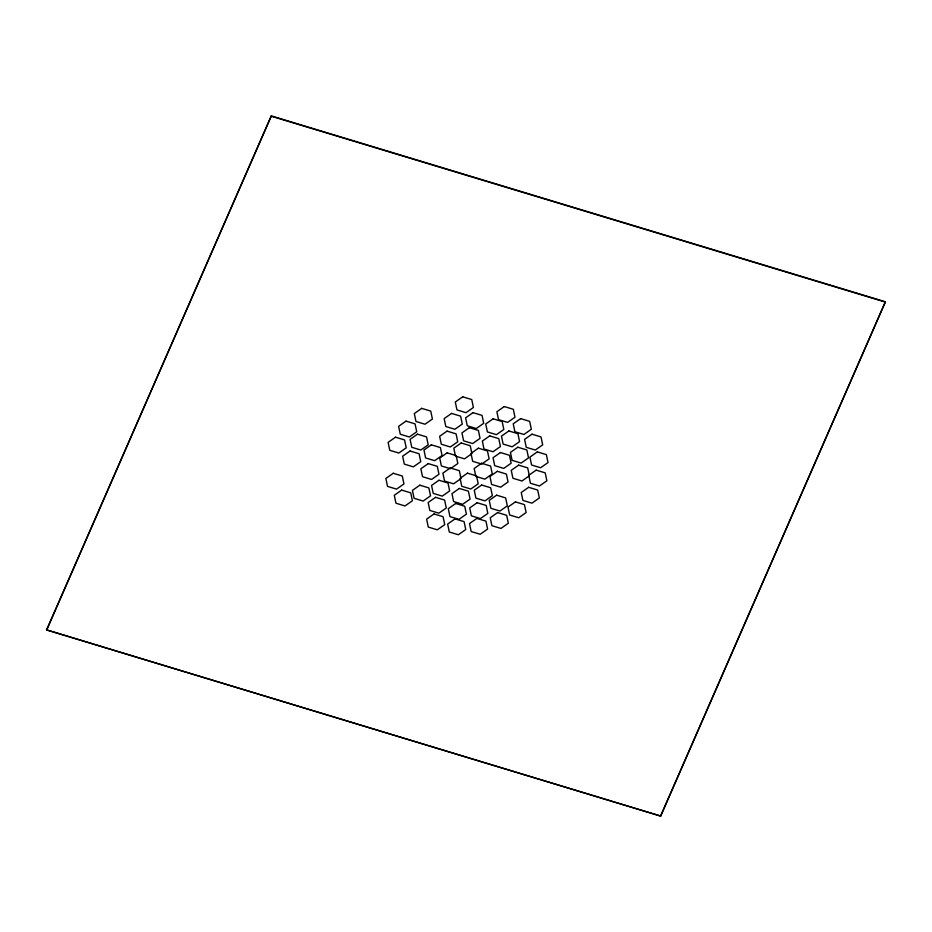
<?xml version="1.0" encoding="UTF-8"?>
<svg xmlns="http://www.w3.org/2000/svg" width="932" height="932" viewBox="0 0 932 932"><rect width="100%" height="100%" fill="white"/><g stroke="black" fill="none" stroke-linecap="round" stroke-linejoin="round"><path stroke-width="1.4" d="M46.6 629.904L271.305 115.918L885.4 301.793L660.695 816.082L46.6 629.904L660.695 816.082M46.6 630.207L271.305 115.918M660.695 815.78L885.4 301.793M271.305 116.22L885.4 302.096M421.695 408.356L414.309 413.552L415.963 421.474L425.004 424.223L432.401 419.027L430.747 411.105L421.695 408.356M406.014 421.136L398.616 426.32L400.282 434.254L409.323 436.992L416.721 431.796L415.066 423.874L406.014 421.136M395.517 437.19L388.12 442.374L389.774 450.307L398.826 453.045L406.224 447.849L404.558 439.927L395.517 437.19M462.703 396.811L455.305 402.007L456.96 409.929L466.012 412.666L473.409 407.482L471.743 399.548L462.703 396.811M417.489 434.161L410.092 439.356L411.758 447.278L420.798 450.028L428.196 444.832L426.541 436.91L417.489 434.161M451.566 413.412L444.168 418.596L445.822 426.53L454.874 429.268L462.272 424.083L460.606 416.15L451.566 413.412M410.045 451.006L402.647 456.202L404.302 464.124L413.354 466.862L420.751 461.678L419.085 453.744L410.045 451.006M473.002 412.655L465.604 417.851L467.27 425.773L476.31 428.51L483.708 423.326L482.054 415.392L473.002 412.655M447.034 431.12L439.648 436.304L441.302 444.238L450.354 446.976L457.74 441.78L456.086 433.858L447.034 431.12M431.353 444.832L423.955 450.016L425.609 457.95L434.662 460.688L442.048 455.492L440.393 447.57L431.353 444.832M393.246 473.27L385.86 478.454L387.514 486.387L396.566 489.125L403.952 483.929L402.298 476.007L393.246 473.27M469.332 427.706L461.946 432.891L463.6 440.824L472.652 443.562L480.038 438.366L478.384 430.444L469.332 427.706M504.27 406.55L496.884 411.746L498.538 419.668L507.591 422.406L514.977 417.221L513.322 409.288L504.27 406.55M428.266 463.6L420.868 468.784L422.522 476.718L431.574 479.456L438.972 474.26L437.306 466.338L428.266 463.6M493.121 418.817L485.723 424.002L487.389 431.935L496.43 434.673L503.828 429.489L502.173 421.555L493.121 418.817M447.127 452.859L439.741 458.055L441.395 465.977L450.447 468.714L457.833 463.53L456.179 455.597L447.127 452.859M461.189 442.991L453.802 448.175L455.457 456.109L464.509 458.847L471.895 453.663L470.241 445.729L461.189 442.991M401.692 490.092L394.294 495.276L395.949 503.21L405.001 505.948L412.398 500.764L410.732 492.83L401.692 490.092M489.731 435.885L482.333 441.081L483.988 449.003L493.04 451.74L500.437 446.556L498.783 438.623L489.731 435.885M419.831 485.188L412.433 490.383L414.088 498.305L423.14 501.043L430.526 495.859L428.871 487.925L419.831 485.188M450.284 467.946L442.886 473.13L444.552 481.063L453.593 483.801L460.99 478.605L459.336 470.683L450.284 467.946M478.407 448.199L471.01 453.395L472.664 461.317L481.716 464.054L489.114 458.87L487.448 450.937L478.407 448.199M520.627 418.619L513.229 423.815L514.895 431.737L523.935 434.475L531.333 429.291L529.679 421.357L520.627 418.619M508.86 430.957L501.474 436.141L503.129 444.075L512.169 446.812L519.567 441.617L517.912 433.695L508.86 430.957M438.96 480.26L431.563 485.444L433.217 493.377L442.269 496.115L449.667 490.919L448.012 482.997L438.96 480.26M467.491 473.153L460.105 478.337L461.759 486.271L470.811 489.009L478.198 483.825L476.543 475.891L467.491 473.153M481.553 463.286L474.167 468.47L475.821 476.403L484.873 479.141L492.259 473.945L490.605 466.023L481.553 463.286M435.57 497.327L428.172 502.511L429.827 510.445L438.879 513.183L446.277 507.998L444.611 500.065L435.57 497.327M500.426 452.544L493.028 457.74L494.694 465.662L503.734 468.4L511.132 463.216L509.478 455.282L500.426 452.544M531.974 434.195L524.576 439.391L526.242 447.313L535.283 450.051L542.68 444.867L541.026 436.933L531.974 434.195M517.819 447.22L510.433 452.404L512.087 460.338L521.139 463.076L528.526 457.892L526.871 449.958L517.819 447.22M459.348 488.438L451.962 493.634L453.616 501.556L462.668 504.294L470.054 499.109L468.4 491.176L459.348 488.438M434.021 513.963L426.623 519.147L428.289 527.081L437.329 529.819L444.727 524.623L443.073 516.701L434.021 513.963M497.339 471.312L489.952 476.508L491.607 484.43L500.647 487.168L508.045 481.984L506.391 474.05L497.339 471.312M481.646 485.024L474.26 490.22L475.914 498.142L484.966 500.88L492.352 495.696L490.698 487.762L481.646 485.024M455.69 503.49L448.292 508.674L449.946 516.608L458.998 519.345L466.396 514.149L464.73 506.227L455.69 503.49M518.646 465.138L511.249 470.322L512.915 478.256L521.955 480.994L529.353 475.798L527.698 467.876L518.646 465.138M537.31 451.892L529.924 457.088L531.578 465.01L540.63 467.748L548.016 462.563L546.362 454.63L537.31 451.892M477.126 502.732L469.728 507.917L471.394 515.85L480.434 518.588L487.832 513.404L486.178 505.47L477.126 502.732M455.049 518.891L447.651 524.075L449.306 532.009L458.358 534.747L465.744 529.551L464.089 521.629L455.049 518.891M496.616 495.183L489.23 500.368L490.884 508.301L499.936 511.039L507.323 505.843L505.668 497.921L496.616 495.183M536.168 470.136L528.782 475.332L530.436 483.254L539.477 485.991L546.874 480.807L545.22 472.873L536.168 470.136M476.893 518.402L469.495 523.598L471.161 531.531L480.201 534.269L487.599 529.073L485.945 521.151L476.893 518.402M528.642 487.308L521.244 492.504L522.91 500.426L531.951 503.163L539.348 497.979L537.694 490.046L528.642 487.308M497.63 512.565L490.232 517.761L491.886 525.683L500.938 528.421L508.336 523.236L506.67 515.303L497.63 512.565M515.408 501.882L508.01 507.078L509.664 515L518.716 517.749L526.114 512.553L524.448 504.62L515.408 501.882"/></g></svg>
